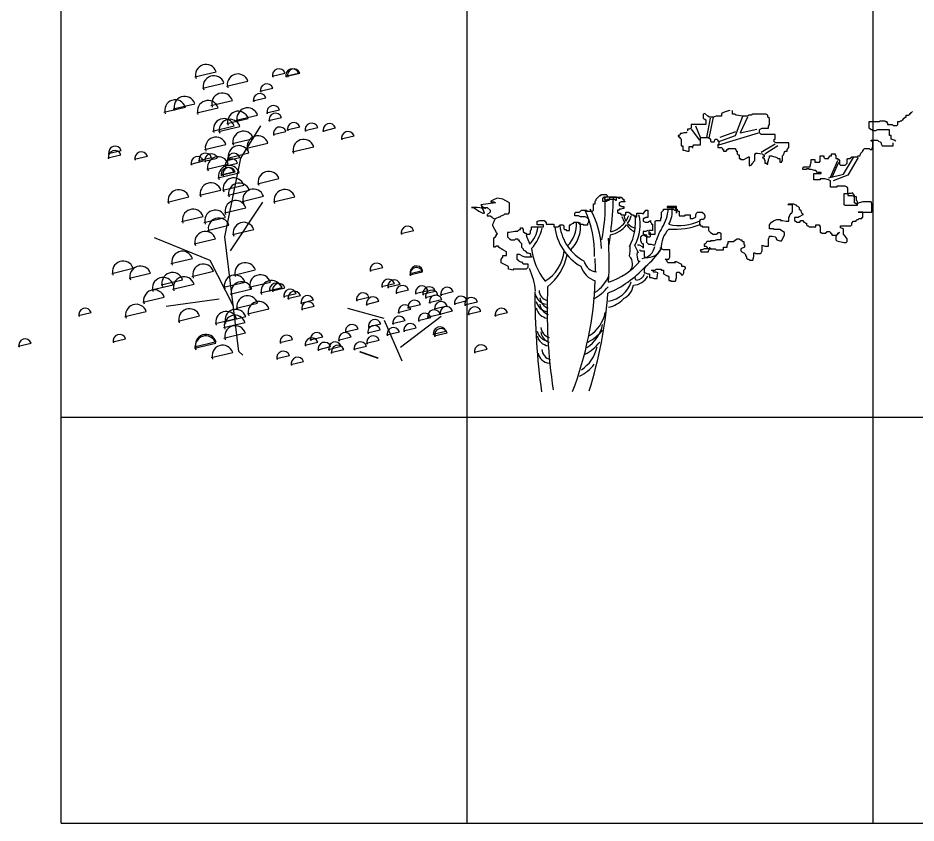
# Model space of a CAD drawing. Extents: x -72339 to 59654, y -38057 to 42097.
# Drawn here: x -983 to 12289, y -18083 to -6185 of the extents above; entities that cross this region are included whole.
import ezdxf

# ---------------------------------------------------------------- set-up
doc = ezdxf.new("R2010")
doc.units = 0
doc.header["$MEASUREMENT"] = 0
doc.layers.get('0').update_dxf_attribs({"linetype": 'CONTINUOUS'})
doc.styles.get("Standard").update_dxf_attribs({"font": 'TXT', "bigfont": 'HZTXT'})

# ---------------------------------------------------------------- blocks, each defined once
blk = doc.blocks.new('125')
for p, q in [((1330, 2147), (1303, 2134)), ((1303, 2134), (1303, 2079)), ((1371, 2106), (1330, 2147)), ((1603, 2161), (1575, 2147)), ((1575, 2147), (1575, 2106)), ((1643, 2175), (1603, 2161)), ((1698, 2189), (1643, 2175)), ((1739, 2134), (1739, 2189)), ((1766, 2134), (1739, 2134)), ((1793, 2120), (1766, 2134)), ((2039, 2134), (2012, 2120)), ((2230, 2134), (2039, 2134)), ((2257, 2120), (2230, 2134)), ((4343, 2120), (4356, 2134)), ((4356, 2134), (4356, 2147)), ((4356, 2147), (4370, 2147)), ((4370, 2147), (4370, 2161)), ((4370, 2161), (4384, 2161)), ((4384, 2161), (4397, 2175)), ((1303, 2079), (1316, 2066)), ((1316, 2066), (1344, 2052)), ((1344, 2052), (1344, 1984)), ((1357, 1793), (1412, 2079)), ((1398, 2093), (1371, 2106)), ((1453, 2093), (1385, 1780)), ((1453, 2093), (1398, 2093)), ((1494, 2106), (1453, 2093)), ((1575, 2106), (1494, 2106)), ((1780, 1820), (1889, 2107)), ((1889, 2106), (1793, 2120)), ((1957, 2093), (1848, 1861)), ((1957, 2106), (1889, 2106)), ((1985, 2120), (1957, 2106)), ((2012, 2120), (1985, 2120)), ((2257, 2093), (2257, 2120)), ((2284, 2079), (2257, 2093)), ((2284, 1984), (2284, 2079)), ((3757, 1929), (3757, 2025)), ((3757, 2025), (3907, 2025)), ((3907, 2025), (3920, 2038)), ((3920, 2038), (3988, 2038)), ((3988, 2038), (4002, 2025)), ((4002, 2025), (4016, 2025)), ((4016, 2025), (4016, 2011)), ((4016, 2011), (4029, 1998)), ((4029, 1998), (4029, 1984)), ((4179, 1984), (4179, 2025)), ((4179, 2025), (4206, 2025)), ((4206, 2025), (4220, 2038)), ((4220, 2038), (4234, 2038)), ((4234, 2038), (4247, 2052)), ((4247, 2052), (4261, 2052)), ((4261, 2066), (4288, 2093)), ((4261, 2052), (4261, 2066)), ((4288, 2093), (4302, 2093)), ((4302, 2093), (4302, 2120)), ((4302, 2120), (4343, 2120)), ((1016, 1861), (989, 1848)), ((1057, 1861), (1016, 1861)), ((1057, 1875), (1057, 1861)), ((1098, 1916), (1071, 1916)), ((1071, 1916), (1071, 1889)), ((1125, 1929), (1098, 1916)), ((1344, 1984), (1125, 1984)), ((1125, 1984), (1125, 1929)), ((1126, 1916), (1248, 1752)), ((1262, 1793), (1194, 1957)), ((1535, 1684), (2121, 1861)), ((1780, 1875), (1548, 1793)), ((1848, 1861), (2094, 1916)), ((2135, 1902), (2148, 1916)), ((2135, 1861), (2135, 1902)), ((2162, 1834), (2135, 1861)), ((2148, 1916), (2175, 1929)), ((2175, 1929), (2271, 1929)), ((2271, 1957), (2284, 1984)), ((2271, 1929), (2271, 1957)), ((3784, 1902), (3757, 1929)), ((3811, 1902), (3784, 1902)), ((3811, 1889), (3811, 1902)), ((3852, 1889), (3811, 1889)), ((3879, 1902), (3852, 1889)), ((4056, 1902), (3879, 1902)), ((4029, 1984), (4097, 1984)), ((4056, 1820), (4056, 1902)), ((4097, 1984), (4111, 1970)), ((4111, 1970), (4166, 1970)), ((4166, 1970), (4179, 1984)), ((948, 1820), (935, 1820)), ((935, 1820), (935, 1807)), ((935, 1807), (948, 1807)), ((962, 1834), (948, 1820)), ((948, 1807), (948, 1793)), ((948, 1793), (962, 1793)), ((989, 1848), (962, 1848)), ((962, 1848), (962, 1834)), ((962, 1793), (962, 1780)), ((962, 1780), (976, 1766)), ((976, 1766), (976, 1670)), ((1262, 1684), (1262, 1793)), ((1262, 1793), (1384, 1793)), ((1384, 1793), (1412, 1766)), ((1412, 1766), (1412, 1738)), ((1412, 1738), (1425, 1725)), ((1466, 1725), (1480, 1766)), ((1480, 1766), (1507, 1766)), ((1507, 1766), (1521, 1752)), ((1521, 1752), (1521, 1738)), ((1521, 1738), (1534, 1738)), ((1534, 1738), (1534, 1697)), ((1548, 1739), (1780, 1820)), ((2366, 1834), (2162, 1834)), ((2353, 1725), (2353, 1766)), ((2353, 1766), (2366, 1766)), ((2366, 1766), (2366, 1834)), ((3784, 1738), (3784, 1752)), ((3784, 1752), (3879, 1752)), ((3811, 1738), (3784, 1738)), ((3811, 1657), (3811, 1738)), ((3879, 1752), (3893, 1738)), ((3893, 1738), (3920, 1725)), ((4084, 1820), (4056, 1820)), ((4084, 1766), (4084, 1820)), ((4125, 1752), (4084, 1766)), ((4152, 1738), (4125, 1752)), ((976, 1670), (1003, 1670)), ((1003, 1670), (1003, 1602)), ((1003, 1602), (1016, 1602)), ((1016, 1602), (1071, 1589)), ((1098, 1589), (1098, 1657)), ((1098, 1657), (1139, 1657)), ((1139, 1657), (1139, 1643)), ((1139, 1643), (1153, 1643)), ((1153, 1657), (1166, 1684)), ((1153, 1643), (1153, 1657)), ((1166, 1684), (1262, 1684)), ((1425, 1725), (1466, 1725)), ((1534, 1697), (1521, 1684)), ((1521, 1684), (1521, 1643)), ((1521, 1643), (1575, 1643)), ((1575, 1643), (1589, 1629)), ((1589, 1629), (1589, 1616)), ((1589, 1616), (1603, 1616)), ((1603, 1616), (1603, 1589)), ((1643, 1589), (1657, 1616)), ((1657, 1616), (1671, 1616)), ((1671, 1616), (1671, 1629)), ((1671, 1629), (1780, 1629)), ((1780, 1629), (1780, 1616)), ((1780, 1616), (1793, 1602)), ((1793, 1602), (1793, 1589)), ((2162, 1575), (2366, 1698)), ((2216, 1548), (2407, 1671)), ((2380, 1711), (2353, 1725)), ((2571, 1711), (2380, 1711)), ((2543, 1616), (2571, 1643)), ((2543, 1589), (2543, 1616)), ((2571, 1643), (2571, 1711)), ((3661, 1589), (3661, 1602)), ((3661, 1602), (3675, 1602)), ((3675, 1616), (3688, 1629)), ((3675, 1602), (3675, 1616)), ((3688, 1629), (3757, 1629)), ((3757, 1629), (3770, 1616)), ((3770, 1616), (3797, 1616)), ((3797, 1616), (3811, 1657)), ((3920, 1725), (3934, 1711)), ((3934, 1711), (3934, 1697)), ((3934, 1697), (3947, 1670)), ((3947, 1670), (4111, 1670)), ((4111, 1670), (4111, 1711)), ((1071, 1589), (1098, 1589)), ((1603, 1589), (1643, 1589)), ((1793, 1589), (1807, 1589)), ((1807, 1589), (1807, 1548)), ((1807, 1548), (1821, 1534)), ((1821, 1534), (1835, 1534)), ((1835, 1534), (1835, 1480)), ((1835, 1480), (1848, 1480)), ((1848, 1480), (1862, 1466)), ((1862, 1466), (1903, 1466)), ((1903, 1466), (1957, 1493)), ((1957, 1493), (1971, 1507)), ((1971, 1507), (1985, 1507)), ((1985, 1507), (1985, 1371)), ((2066, 1534), (2080, 1561)), ((2066, 1452), (2066, 1534)), ((2080, 1561), (2107, 1561)), ((2107, 1561), (2175, 1548)), ((2175, 1548), (2189, 1534)), ((2203, 1507), (2175, 1493)), ((2175, 1493), (2203, 1480)), ((2189, 1534), (2203, 1534)), ((2203, 1534), (2203, 1507)), ((2203, 1480), (2203, 1466)), ((2203, 1466), (2216, 1452)), ((2271, 1466), (2284, 1493)), ((2271, 1452), (2271, 1466)), ((2284, 1493), (2284, 1520)), ((2284, 1520), (2312, 1520)), ((2312, 1520), (2393, 1493)), ((2393, 1493), (2407, 1480)), ((2407, 1480), (2434, 1480)), ((2434, 1480), (2434, 1425)), ((2475, 1520), (2489, 1534)), ((2475, 1452), (2475, 1520)), ((2489, 1534), (2503, 1575)), ((2503, 1575), (2516, 1589)), ((2516, 1589), (2543, 1589)), ((2898, 1425), (2898, 1466)), ((2898, 1466), (2952, 1466)), ((2952, 1466), (2952, 1425)), ((3034, 1439), (3034, 1520)), ((3034, 1520), (3089, 1520)), ((3089, 1520), (3089, 1493)), ((3089, 1493), (3102, 1480)), ((3102, 1480), (3157, 1480)), ((3157, 1493), (3170, 1507)), ((3157, 1480), (3157, 1493)), ((3170, 1507), (3170, 1520)), ((3170, 1520), (3198, 1520)), ((3198, 1520), (3198, 1548)), ((3198, 1548), (3252, 1548)), ((3252, 1548), (3252, 1534)), ((3252, 1534), (3266, 1520)), ((3266, 1520), (3266, 1480)), ((3266, 1480), (3293, 1480)), ((3293, 1480), (3293, 1466)), ((3293, 1466), (3307, 1466)), ((3307, 1466), (3320, 1452)), ((3375, 1248), (3525, 1493)), ((3429, 1466), (3443, 1480)), ((3429, 1411), (3429, 1466)), ((3593, 1493), (3443, 1234)), ((3443, 1480), (3470, 1480)), ((3470, 1480), (3498, 1507)), ((3498, 1507), (3579, 1507)), ((3579, 1507), (3593, 1520)), ((3593, 1520), (3620, 1520)), ((3620, 1520), (3634, 1561)), ((3634, 1561), (3661, 1589)), ((1985, 1371), (2012, 1384)), ((2012, 1384), (2039, 1411)), ((2039, 1411), (2053, 1439)), ((2053, 1439), (2066, 1452)), ((2216, 1452), (2216, 1411)), ((2216, 1411), (2244, 1411)), ((2244, 1411), (2244, 1398)), ((2244, 1398), (2257, 1398)), ((2257, 1425), (2271, 1452)), ((2257, 1398), (2257, 1425)), ((2434, 1425), (2462, 1425)), ((2462, 1425), (2475, 1452)), ((2775, 1343), (2789, 1357)), ((2775, 1316), (2775, 1343)), ((2789, 1357), (2884, 1357)), ((2871, 1329), (2830, 1329)), ((2830, 1329), (2830, 1316)), ((2871, 1316), (2871, 1329)), ((2884, 1371), (2898, 1425)), ((2884, 1357), (2884, 1371)), ((2952, 1425), (3021, 1425)), ((3021, 1425), (3034, 1439)), ((3184, 1207), (3293, 1452)), ((3212, 1207), (3307, 1425)), ((3320, 1452), (3320, 1398)), ((3320, 1398), (3334, 1384)), ((3334, 1384), (3402, 1384)), ((3402, 1384), (3429, 1411)), ((2830, 1316), (2775, 1316)), ((2898, 1316), (2871, 1316)), ((2952, 1302), (2898, 1316)), ((2939, 1166), (2939, 1261)), ((2939, 1261), (3048, 1261)), ((2966, 1302), (2952, 1302)), ((2993, 1275), (2966, 1302)), ((3048, 1275), (2993, 1275)), ((3048, 1261), (3048, 1275)), ((3157, 1193), (3375, 1248)), ((3443, 1234), (3225, 1152)), ((3034, 1166), (2939, 1166)), ((3102, 1180), (3034, 1180)), ((3034, 1180), (3034, 1166)), ((3157, 1166), (3102, 1180)), ((3184, 1152), (3157, 1166)), ((3184, 1057), (3184, 1152)), ((3402, 1071), (3280, 1071)), ((3280, 1071), (3280, 1057)), ((3429, 1057), (3402, 1071)), ((-251, 907), (-224, 934)), ((-224, 934), (-210, 934)), ((-210, 934), (-197, 948)), ((-197, 948), (-129, 948)), ((-129, 948), (-115, 934)), ((-115, 934), (-115, 921)), ((3280, 1057), (3184, 1057)), ((3389, 798), (3389, 962)), ((3389, 962), (3443, 962)), ((3443, 1043), (3429, 1057)), ((3443, 962), (3443, 1043)), ((3457, 962), (3443, 948)), ((3443, 948), (3443, 934)), ((3443, 934), (3498, 934)), ((3484, 962), (3457, 962)), ((3511, 975), (3484, 962)), ((3498, 934), (3538, 921)), ((3538, 934), (3511, 975)), ((3538, 825), (3538, 934)), ((-1765, 825), (-1983, 798)), ((-1983, 798), (-1942, 757)), ((-1778, 879), (-1833, 852)), ((-1833, 852), (-1833, 839)), ((-1833, 839), (-1792, 839)), ((-1792, 839), (-1765, 825)), ((-1737, 893), (-1778, 879)), ((-1656, 879), (-1737, 893)), ((-1560, 825), (-1656, 879)), ((-1560, 689), (-1560, 825)), ((-319, 716), (-319, 811)), ((-319, 811), (-292, 811)), ((-292, 852), (-279, 866)), ((-292, 811), (-292, 852)), ((-279, 879), (-251, 907)), ((-279, 866), (-279, 879)), ((-169, 893), (-183, 893)), ((-183, 893), (-183, 852)), ((-183, 852), (-115, 852)), ((-142, 907), (-169, 907)), ((-169, 907), (-169, 893)), ((-129, 907), (-156, 893)), ((-156, 893), (-156, 879)), ((-156, 879), (-129, 866)), ((-115, 921), (-142, 907)), ((21, 907), (-129, 907)), ((-129, 866), (-88, 866)), ((-115, 852), (-115, 879)), ((-115, 879), (-6, 879)), ((-88, 866), (-74, 893)), ((-74, 893), (-74, 907)), ((-74, 907), (35, 907)), ((-6, 879), (8, 866)), ((8, 866), (21, 866)), ((21, 866), (21, 907)), ((35, 907), (62, 893)), ((49, 907), (90, 907)), ((62, 893), (76, 893)), ((90, 839), (62, 825)), ((62, 825), (62, 784)), ((90, 907), (117, 879)), ((144, 839), (90, 839)), ((117, 879), (130, 879)), ((130, 879), (130, 852)), ((130, 852), (144, 852)), ((144, 852), (144, 839)), ((2557, 798), (2571, 811)), ((2625, 798), (2557, 798)), ((2571, 811), (2639, 811)), ((2625, 702), (2625, 798)), ((2639, 811), (2666, 798)), ((2666, 798), (2680, 798)), ((2680, 798), (2680, 784)), ((3402, 784), (3389, 798)), ((3538, 921), (3566, 921)), ((3566, 811), (3538, 825)), ((3566, 921), (3566, 866)), ((3566, 866), (3579, 852)), ((3579, 811), (3566, 811)), ((3579, 852), (3579, 784)), ((3607, 825), (3579, 811)), ((3579, 811), (3579, 784)), ((3579, 784), (3579, 811)), ((3661, 839), (3607, 825)), ((3784, 839), (3661, 839)), ((3797, 811), (3784, 839)), ((3797, 689), (3797, 811)), ((-2037, 757), (-2119, 757)), ((-2119, 757), (-2092, 757)), ((-2092, 757), (-2065, 743)), ((-2065, 743), (-2010, 702)), ((-1915, 743), (-2037, 757)), ((-2010, 702), (-1955, 675)), ((-1969, 757), (-1969, 771)), ((-1969, 771), (-1955, 757)), ((-1942, 716), (-1969, 757)), ((-1955, 757), (-1887, 757)), ((-1955, 675), (-1928, 675)), ((-1942, 757), (-1915, 743)), ((-1928, 675), (-1942, 716)), ((-1887, 757), (-1846, 716)), ((-1846, 689), (-1887, 648)), ((-1846, 716), (-1846, 689)), ((-1574, 662), (-1560, 689)), ((-592, 675), (-578, 689)), ((-592, 634), (-592, 675)), ((-578, 689), (-524, 689)), ((-524, 689), (-497, 716)), ((-497, 716), (-428, 716)), ((-428, 716), (-415, 702)), ((-415, 702), (-333, 702)), ((-333, 702), (-319, 716)), ((62, 716), (35, 716)), ((35, 716), (35, 689)), ((35, 689), (49, 675)), ((49, 675), (76, 675)), ((62, 784), (76, 784)), ((90, 730), (62, 730)), ((62, 730), (62, 716)), ((76, 784), (103, 771)), ((76, 675), (90, 648)), ((117, 743), (90, 730)), ((103, 771), (130, 771)), ((130, 743), (117, 743)), ((130, 771), (130, 743)), ((158, 648), (158, 689)), ((158, 689), (199, 689)), ((199, 689), (226, 675)), ((226, 675), (226, 662)), ((321, 621), (321, 675)), ((321, 675), (389, 675)), ((389, 675), (417, 662)), ((417, 662), (458, 716)), ((458, 716), (485, 716)), ((485, 716), (485, 607)), ((689, 689), (717, 716)), ((689, 607), (689, 689)), ((717, 716), (717, 730)), ((717, 730), (866, 730)), ((907, 771), (771, 771)), ((771, 771), (771, 757)), ((771, 757), (894, 757)), ((866, 730), (880, 716)), ((880, 716), (894, 716)), ((894, 757), (894, 730)), ((894, 730), (921, 730)), ((894, 716), (907, 702)), ((907, 675), (907, 771)), ((907, 702), (907, 675)), ((921, 730), (921, 716)), ((921, 716), (935, 702)), ((935, 702), (948, 702)), ((948, 702), (948, 634)), ((1194, 648), (1207, 675)), ((1207, 675), (1221, 689)), ((1221, 689), (1289, 689)), ((1289, 689), (1316, 662)), ((2598, 662), (2598, 675)), ((2598, 675), (2612, 675)), ((2612, 675), (2625, 702)), ((2680, 784), (2707, 771)), ((2707, 771), (2721, 757)), ((2721, 757), (2721, 730)), ((2721, 730), (2748, 716)), ((2748, 716), (2748, 702)), ((2748, 702), (2762, 675)), ((2762, 675), (2775, 662)), ((3579, 784), (3402, 784)), ((3661, 689), (3593, 689)), ((3593, 689), (3797, 689)), ((3661, 607), (3661, 689)), ((-1887, 648), (-1887, 634)), ((-1887, 634), (-1846, 634)), ((-1846, 634), (-1819, 621)), ((-1819, 621), (-1819, 607)), ((-1819, 607), (-1792, 593)), ((-1806, 512), (-1792, 539)), ((-1792, 539), (-1778, 580)), ((-1778, 580), (-1765, 593)), ((-1765, 593), (-1710, 621)), ((-1710, 621), (-1696, 621)), ((-1696, 621), (-1683, 634)), ((-1683, 634), (-1642, 648)), ((-1642, 648), (-1628, 662)), ((-1628, 662), (-1574, 662)), ((-1151, 498), (-1151, 553)), ((-1151, 553), (-1138, 553)), ((-1138, 553), (-1110, 566)), ((-1110, 566), (-1042, 566)), ((-1042, 566), (-1042, 553)), ((-1042, 553), (-1029, 553)), ((-1029, 553), (-1029, 539)), ((-1029, 539), (-1015, 539)), ((-1015, 539), (-1015, 512)), ((-606, 525), (-606, 539)), ((-606, 539), (-537, 539)), ((-537, 634), (-592, 634)), ((-510, 621), (-537, 634)), ((-537, 539), (-537, 525)), ((-442, 621), (-510, 621)), ((-415, 607), (-442, 621)), ((-388, 580), (-415, 607)), ((-401, 525), (-388, 539)), ((-388, 539), (-388, 580)), ((90, 648), (158, 648)), ((226, 662), (239, 662)), ((239, 662), (239, 648)), ((239, 648), (267, 648)), ((267, 648), (280, 634)), ((280, 634), (308, 634)), ((308, 634), (308, 621)), ((308, 621), (321, 621)), ((430, 593), (417, 593)), ((417, 593), (417, 553)), ((417, 553), (444, 539)), ((458, 607), (430, 593)), ((444, 539), (485, 539)), ((485, 607), (458, 607)), ((485, 539), (512, 553)), ((512, 553), (526, 566)), ((526, 566), (526, 539)), ((526, 539), (539, 525)), ((594, 553), (608, 566)), ((594, 362), (594, 553)), ((608, 566), (676, 566)), ((676, 593), (689, 607)), ((676, 566), (676, 593)), ((948, 634), (1030, 634)), ((1030, 634), (1044, 648)), ((1044, 648), (1112, 648)), ((1112, 648), (1112, 593)), ((1112, 593), (1153, 593)), ((1153, 593), (1180, 607)), ((1180, 607), (1194, 621)), ((1194, 621), (1194, 648)), ((1275, 580), (1248, 566)), ((1248, 566), (1248, 498)), ((1303, 580), (1275, 580)), ((1330, 607), (1303, 580)), ((1316, 662), (1330, 634)), ((1330, 634), (1330, 607)), ((2284, 498), (2312, 539)), ((2312, 539), (2353, 566)), ((2353, 566), (2393, 580)), ((2393, 580), (2448, 580)), ((2448, 580), (2448, 566)), ((2448, 566), (2475, 566)), ((2475, 566), (2530, 553)), ((2530, 553), (2571, 553)), ((2571, 607), (2584, 634)), ((2571, 553), (2571, 607)), ((2584, 648), (2598, 662)), ((2584, 634), (2584, 648)), ((2707, 607), (2652, 607)), ((2652, 607), (2652, 566)), ((2652, 566), (2693, 539)), ((2693, 539), (2734, 539)), ((2721, 621), (2707, 607)), ((2775, 648), (2721, 621)), ((2734, 539), (2748, 566)), ((2748, 566), (2775, 566)), ((2775, 662), (2775, 648)), ((2775, 566), (2789, 539)), ((2789, 539), (2802, 539)), ((2802, 539), (2816, 525)), ((3498, 525), (3525, 553)), ((3525, 553), (3566, 553)), ((3566, 566), (3579, 580)), ((3566, 553), (3566, 566)), ((3579, 580), (3593, 580)), ((3593, 580), (3607, 593)), ((3607, 593), (3648, 593)), ((3648, 593), (3648, 607)), ((3648, 607), (3661, 607)), ((-1806, 484), (-1806, 512)), ((-1778, 430), (-1806, 484)), ((-1751, 389), (-1778, 430)), ((-1478, 402), (-1560, 389)), ((-1437, 402), (-1478, 402)), ((-1437, 416), (-1424, 416)), ((-1424, 416), (-1410, 430)), ((-1410, 430), (-1397, 430)), ((-1397, 430), (-1397, 457)), ((-1397, 457), (-1369, 457)), ((-1369, 457), (-1369, 443)), ((-1369, 443), (-1356, 443)), ((-1356, 443), (-1356, 402)), ((-1356, 402), (-1328, 375)), ((-1247, 416), (-1233, 430)), ((-1247, 389), (-1247, 416)), ((-1233, 430), (-1233, 471)), ((-1233, 471), (-1056, 471)), ((-1056, 498), (-1151, 498)), ((-1056, 471), (-1056, 498)), ((-1015, 512), (-906, 512)), ((-906, 512), (-906, 471)), ((-906, 471), (-838, 471)), ((-838, 471), (-824, 484)), ((-824, 484), (-810, 498)), ((-810, 498), (-769, 498)), ((-769, 498), (-756, 484)), ((-756, 484), (-756, 443)), ((-756, 443), (-742, 430)), ((-742, 430), (-728, 430)), ((-728, 430), (-715, 416)), ((-715, 416), (-674, 416)), ((-674, 484), (-660, 498)), ((-674, 416), (-674, 484)), ((-660, 498), (-647, 512)), ((-647, 512), (-619, 525)), ((-619, 525), (-606, 525)), ((-537, 525), (-524, 512)), ((-524, 512), (-469, 512)), ((-469, 512), (-469, 498)), ((-469, 498), (-401, 498)), ((-401, 498), (-401, 525)), ((458, 402), (417, 402)), ((417, 402), (417, 362)), ((485, 416), (458, 402)), ((553, 416), (498, 416)), ((498, 416), (498, 362)), ((539, 525), (539, 512)), ((539, 512), (553, 512)), ((553, 512), (553, 416)), ((1248, 498), (1262, 484)), ((1262, 484), (1289, 484)), ((1289, 484), (1289, 471)), ((1289, 471), (1384, 471)), ((1384, 471), (1384, 416)), ((1384, 416), (1412, 389)), ((2284, 443), (2284, 498)), ((2339, 443), (2284, 443)), ((2353, 430), (2339, 443)), ((2434, 430), (2353, 430)), ((2503, 389), (2434, 430)), ((2816, 525), (2830, 525)), ((2830, 525), (2830, 498)), ((2830, 498), (2843, 484)), ((2843, 484), (2857, 484)), ((2857, 484), (2871, 471)), ((2871, 471), (2966, 471)), ((2966, 471), (2966, 498)), ((2966, 498), (3021, 498)), ((3021, 498), (3021, 484)), ((3021, 484), (3034, 471)), ((3034, 471), (3034, 389)), ((3130, 389), (3130, 402)), ((3130, 402), (3170, 402)), ((3170, 402), (3184, 389)), ((3334, 484), (3484, 484)), ((3334, 457), (3334, 484)), ((3375, 443), (3334, 457)), ((3375, 362), (3375, 443)), ((3484, 484), (3498, 498)), ((3498, 498), (3498, 525)), ((-1792, 307), (-1765, 321)), ((-1792, 171), (-1792, 307)), ((-1765, 321), (-1751, 348)), ((-1737, 362), (-1751, 389)), ((-1751, 348), (-1751, 362)), ((-1751, 362), (-1737, 362)), ((-1560, 389), (-1587, 389)), ((-1587, 389), (-1587, 321)), ((-1587, 321), (-1560, 293)), ((-1560, 293), (-1533, 280)), ((-1533, 280), (-1478, 280)), ((-1478, 280), (-1465, 293)), ((-1465, 293), (-1437, 293)), ((-1437, 293), (-1437, 280)), ((-1437, 280), (-1424, 280)), ((-1424, 280), (-1410, 253)), ((-1328, 375), (-1315, 375)), ((-1315, 375), (-1315, 362)), ((-1315, 362), (-1260, 362)), ((-1260, 362), (-1247, 389)), ((389, 321), (376, 321)), ((376, 321), (376, 266)), ((376, 266), (389, 253)), ((417, 348), (389, 334)), ((389, 334), (389, 321)), ((417, 362), (430, 362)), ((471, 348), (417, 348)), ((430, 362), (430, 348)), ((430, 348), (458, 334)), ((458, 334), (471, 334)), ((471, 239), (471, 348)), ((471, 334), (471, 321)), ((471, 321), (512, 321)), ((498, 362), (594, 362)), ((512, 321), (526, 334)), ((526, 334), (526, 389)), ((1412, 389), (1453, 362)), ((1466, 266), (1412, 266)), ((1412, 266), (1412, 253)), ((1453, 362), (1494, 362)), ((1507, 280), (1466, 266)), ((1494, 362), (1521, 375)), ((1562, 280), (1507, 280)), ((1521, 375), (1521, 389)), ((1521, 389), (1548, 389)), ((1548, 389), (1562, 375)), ((1562, 375), (1562, 280)), ((1753, 253), (1780, 280)), ((1780, 280), (1807, 293)), ((1807, 293), (1835, 293)), ((1835, 293), (1848, 280)), ((1848, 280), (1876, 280)), ((1876, 280), (1876, 266)), ((1876, 266), (1889, 253)), ((2271, 293), (2284, 321)), ((2271, 184), (2271, 293)), ((2284, 321), (2284, 334)), ((2284, 334), (2325, 334)), ((2325, 334), (2366, 321)), ((2366, 321), (2380, 307)), ((2380, 307), (2380, 293)), ((2380, 293), (2393, 280)), ((2393, 280), (2434, 266)), ((2434, 266), (2462, 266)), ((2462, 266), (2503, 348)), ((2503, 348), (2503, 389)), ((3034, 389), (3048, 389)), ((3048, 389), (3061, 375)), ((3061, 375), (3116, 375)), ((3116, 375), (3116, 389)), ((3116, 389), (3130, 389)), ((3184, 389), (3184, 375)), ((3184, 375), (3198, 375)), ((3198, 375), (3198, 362)), ((3198, 362), (3211, 348)), ((3211, 348), (3280, 348)), ((3293, 375), (3266, 334)), ((3266, 334), (3266, 280)), ((3266, 280), (3280, 266)), ((3280, 348), (3320, 389)), ((3280, 266), (3320, 253)), ((3320, 389), (3293, 375)), ((3402, 334), (3375, 362)), ((3429, 293), (3402, 334)), ((3429, 253), (3429, 293)), ((-1778, 171), (-1792, 171)), ((-1751, 184), (-1778, 171)), ((-1724, 184), (-1751, 184)), ((-1724, 171), (-1724, 184)), ((-1656, 130), (-1724, 171)), ((-1410, 253), (-1383, 225)), ((-1383, 225), (-1383, 171)), ((-1383, 171), (-1356, 144)), ((-1356, 144), (-1356, 130)), ((362, 198), (335, 198)), ((417, 171), (362, 198)), ((389, 253), (389, 239)), ((389, 239), (403, 225)), ((403, 225), (417, 225)), ((417, 225), (417, 157)), ((417, 157), (417, 171)), ((498, 212), (471, 239)), ((539, 212), (498, 212)), ((567, 198), (539, 212)), ((594, 198), (567, 198)), ((689, 157), (662, 157)), ((689, 144), (689, 157)), ((717, 130), (689, 144)), ((1316, 144), (1289, 130)), ((1344, 225), (1316, 212)), ((1316, 212), (1316, 184)), ((1316, 184), (1344, 184)), ((1412, 144), (1316, 144)), ((1357, 253), (1344, 225)), ((1344, 184), (1357, 171)), ((1412, 253), (1357, 253)), ((1357, 171), (1371, 171)), ((1384, 116), (1398, 144)), ((1398, 171), (1398, 157)), ((1398, 157), (1412, 157)), ((1398, 144), (1480, 144)), ((1412, 157), (1412, 144)), ((1480, 144), (1494, 130)), ((1603, 130), (1603, 171)), ((1603, 171), (1657, 171)), ((1657, 198), (1671, 225)), ((1657, 171), (1657, 198)), ((1671, 225), (1671, 253)), ((1671, 253), (1753, 253)), ((1916, 171), (1862, 144)), ((1862, 144), (1862, 116)), ((1889, 253), (1903, 253)), ((1903, 253), (1903, 212)), ((1903, 212), (1916, 212)), ((1916, 212), (1916, 171)), ((2175, 116), (2175, 198)), ((2175, 198), (2216, 184)), ((2216, 184), (2271, 184)), ((3320, 253), (3389, 239)), ((3389, 239), (3416, 239)), ((3416, 239), (3429, 253)), ((-1683, -7), (-1656, 21)), ((-1601, 103), (-1656, 130)), ((-1656, 21), (-1656, 48)), ((-1656, 48), (-1601, 48)), ((-1601, 48), (-1601, 103)), ((-1410, 62), (-1451, 62)), ((-1451, 62), (-1451, -7)), ((-1356, 34), (-1410, 62)), ((-1356, 130), (-1328, 116)), ((-1328, 21), (-1356, 34)), ((-1328, 116), (-1301, 89)), ((-1233, 21), (-1328, 21)), ((-1301, 89), (-1288, 89)), ((-1288, 89), (-1260, 75)), ((-1260, 75), (-1247, 62)), ((-1247, 62), (-1247, 48)), ((-1247, 48), (-1233, 34)), ((-1233, 34), (-1233, 21)), ((362, 130), (389, 116)), ((389, 116), (430, 116)), ((430, 116), (430, 34)), ((430, 34), (444, 34)), ((812, 130), (717, 130)), ((798, -7), (812, 21)), ((812, 21), (812, 130)), ((1289, 130), (1262, 130)), ((1262, 130), (1262, 116)), ((1262, 116), (1275, 103)), ((1275, 103), (1384, 103)), ((1384, 103), (1384, 116)), ((1494, 130), (1603, 130)), ((1862, 116), (1876, 103)), ((1876, 103), (1903, 89)), ((1903, 89), (1930, 62)), ((1930, 62), (1930, 48)), ((1930, 48), (1944, 21)), ((1944, 21), (1944, 7)), ((1944, 7), (1957, -7)), ((2039, -20), (2053, 34)), ((2053, 34), (2053, 89)), ((2053, 89), (2066, 89)), ((2066, 89), (2080, 75)), ((2080, 75), (2148, 75)), ((2148, 75), (2162, 89)), ((2162, 89), (2175, 116)), ((-1683, -61), (-1683, -7)), ((-1574, -116), (-1683, -61)), ((-1574, -156), (-1574, -116)), ((-1451, -7), (-1424, -20)), ((-1424, -20), (-1424, -34)), ((-1424, -34), (-1397, -47)), ((-1397, -47), (-1383, -47)), ((-1383, -47), (-1356, -75)), ((-1356, -75), (-1288, -75)), ((-1288, -129), (-1315, -156)), ((-1288, -75), (-1288, -129)), ((458, -116), (430, -143)), ((458, -102), (458, -116)), ((771, -34), (744, -7)), ((744, -7), (798, -7)), ((771, -47), (771, -34)), ((785, -61), (771, -47)), ((894, -61), (785, -61)), ((907, -47), (880, -47)), ((880, -47), (894, -61)), ((989, -88), (907, -47)), ((989, -116), (989, -88)), ((1016, -116), (989, -116)), ((1044, -129), (1016, -116)), ((1044, -143), (1044, -129)), ((1957, -7), (1971, -7)), ((1971, -7), (1998, -20)), ((1998, -20), (2039, -20)), ((-1506, -170), (-1574, -156)), ((-1315, -156), (-1506, -156)), ((-1506, -156), (-1506, -170)), ((430, -143), (430, -211)), ((430, -211), (444, -211)), ((444, -211), (485, -225)), ((485, -225), (512, -225)), ((512, -225), (512, -279)), ((567, -184), (539, -170)), ((539, -170), (594, -170)), ((567, -197), (567, -184)), ((608, -197), (567, -197)), ((594, -170), (608, -156)), ((608, -156), (676, -156)), ((635, -211), (608, -197)), ((621, -279), (635, -211)), ((676, -156), (689, -170)), ((689, -170), (717, -170)), ((717, -170), (717, -225)), ((717, -225), (771, -252)), ((771, -252), (785, -252)), ((785, -252), (785, -265)), ((785, -265), (798, -265)), ((798, -265), (798, -320)), ((907, -211), (921, -197)), ((907, -279), (907, -211)), ((921, -197), (948, -197)), ((948, -197), (976, -225)), ((976, -225), (976, -238)), ((976, -238), (1003, -238)), ((1003, -238), (1016, -211)), ((1016, -170), (1044, -143)), ((1016, -211), (1016, -170)), ((512, -279), (539, -279)), ((539, -279), (580, -293)), ((580, -293), (621, -293)), ((621, -293), (621, -279)), ((798, -320), (826, -320)), ((826, -320), (826, -334)), ((826, -334), (894, -334)), ((894, -334), (907, -279))]:
    blk.add_line(p, q)
for centre, radius, start, end in [((-2725, 790), 2582, 348.6116, 2.1175), ((-6531, 1167), 6515, 353.1955, 357.5961), ((-1877, 65), 1577, 358.8855, 24.2648), ((-1447, 112), 1246, 1.7159, 29.748), ((175, 783), 614, 328.3113, 355.833), ((425, 710), 422, 331.6114, 5.0099), ((-1026, 511), 457, 315.4097, 2.8815), ((-990, 475), 481, 313.3573, 7.045), ((-182, 797), 419, 286.5964, 321.3824), ((536, 790), 466, 200.8538, 213.094), ((350, 665), 217, 184.3159, 209.8529), ((-182, 797), 419, 325.0051, 338.0357), ((-154, 755), 413, 325.5619, 342.6171), ((-467, 540), 770, 332.2914, 7.4593), ((-249, 502), 621, 331.5874, 13.6406), ((950, 1185), 694, 257.205, 296.7976), ((-1511, 491), 370, 311.6713, 355.1987), ((-1787, 625), 731, 319.3539, 346.2841), ((-118, 560), 776, 186.1856, 240.0854), ((-108, 586), 715, 188.1343, 240.8825), ((-154, 755), 413, 282.1112, 321.8967), ((536, 790), 466, 218.342, 237.9473), ((350, 665), 217, 221.0631, 258.0558), ((1504, -35), 946, 148.4414, 164.7015), ((1074, 158), 393, 135.0704, 182.4287), ((865, 1556), 1122, 266.4712, 291.1696), ((1565, 1458), 3084, 200.9829, 203.7772), ((-6455, -36), 6369, 357.2057, 3.0642), ((-6531, 1167), 6515, 351.5233, 352.812), ((-317, 250), 921, 186.299, 218.6597), ((-247, 137), 473, 347.5248, 6.4496), ((-1032, -485), 1491, 22.4142, 27.6196), ((366, 229), 230, 279.2522, 348.202), ((477, 248), 231, 263.8917, 332.4656), ((-206, 702), 1048, 308.9464, 327.0793), ((-1330, 170), 582, 300.2805, 354.7773), ((-1480, 201), 784, 308.1937, 349.5888), ((-5294, -154), 5004, 359.5585, 1.7837), ((102, -76), 158, 319.9076, 44.4975), ((534, 51), 209, 168.69, 205.5601), ((-192, -13), 328, 197.681, 252.3188), ((-253, 13), 209, 194.4582, 263.9115), ((-709, 928), 1559, 292.8463, 317.7264), ((-382, 578), 968, 287.3067, 321.0535), ((-2143, -560), 971, 4.7136, 25.323), ((-593, -43), 544, 303.5353, 337.4288), ((259, -130), 261, 273.0348, 330.1804), ((308, -182), 135, 275.5833, 340.7314), ((-5294, -154), 5004, 338.8274, 358.0387), ((-159, -214), 418, 278.6673, 342.3049), ((27, -360), 247, 293.3853, 352.8751), ((342, -280), 46.6, 164.7455, 232.1241), ((9832, -502), 11016, 179.9313, 187.6548), ((-989, -482), 194, 192.6937, 262.2855), ((-947, -451), 177, 186.1783, 252.4007), ((6805, -759), 7808, 177.4781, 188.6768), ((-6455, -36), 6369, 342.4814, 355.7415), ((-653, 41), 717, 297.7838, 320.4037), ((-975, -591), 194, 192.6937, 262.2855), ((-934, -560), 177, 186.1783, 252.4007), ((-176, -313), 413, 281.2359, 316.8735), ((-975, -686), 194, 192.6937, 262.2855), ((-934, -655), 177, 186.1783, 252.4007), ((-675, -684), 544, 303.5353, 348.0332), ((-920, -996), 177, 186.1783, 252.4007), ((-715, -861), 544, 303.5353, 348.0332), ((-735, -599), 717, 297.7838, 320.4037), ((-961, -1027), 194, 192.6937, 262.2855), ((-961, -1095), 194, 192.6937, 262.2855), ((-920, -1064), 177, 186.1783, 252.4007), ((-797, -1189), 544, 303.5353, 348.0332), ((-776, -777), 717, 297.7838, 320.4037), ((-948, -1354), 194, 192.6937, 262.2855), ((-906, -1323), 177, 186.1783, 252.4007), ((-858, -1104), 717, 297.7838, 320.4037)]:
    blk.add_arc(centre, radius, start, end)
at = {"width": 0.8, "flags": 9}
for tag in ['YSIZE', 'XSIZE']:
    blk.add_attdef(tag, (-756, -1656), '', height=0.5, dxfattribs=at)
blk = doc.blocks.new('124')
for p, q in [((-937, 2459), (-620, 2534)), ((-468, 2319), (-151, 2394)), ((206, 2469), (396, 2514)), ((405, 2469), (595, 2514)), ((426, 2466), (617, 2511)), ((-823, 2292), (-506, 2367)), ((27, 2246), (217, 2291)), ((-77, 2104), (113, 2149)), ((-1392, 1937), (-1075, 2012)), ((-1254, 1987), (-937, 2062)), ((-908, 1927), (-591, 2002)), ((-698, 2036), (-381, 2111)), ((-325, 1818), (-8, 1893)), ((124, 1927), (314, 1972)), ((155, 1813), (346, 1858)), ((-673, 1658), (-356, 1733)), ((-673, 1658), (-356, 1733)), ((-463, 1767), (-146, 1842)), ((-586, 1649), (-269, 1724)), ((221, 1608), (411, 1653)), ((426, 1673), (617, 1718)), ((690, 1666), (880, 1711)), ((954, 1658), (1144, 1703)), ((-792, 1385), (-475, 1460)), ((-385, 1472), (-68, 1547)), ((-172, 1404), (145, 1479)), ((1227, 1540), (1418, 1585)), ((-2214, 1327), (-2024, 1372)), ((-453, 1259), (-136, 1334)), ((505, 1351), (822, 1426)), ((-2221, 1262), (-2031, 1307)), ((-1827, 1240), (-1637, 1285)), ((-997, 1170), (-806, 1215)), ((-880, 1223), (-690, 1268)), ((-793, 1213), (-603, 1258)), ((-462, 1221), (-272, 1266)), ((-758, 1095), (-441, 1170)), ((-493, 1136), (-303, 1181)), ((-596, 966), (-279, 1041)), ((-551, 1010), (-361, 1055)), ((-530, 1008), (-339, 1053)), ((-10, 879), (307, 954)), ((-528, 783), (-211, 858)), ((-1341, 608), (-1024, 683)), ((-867, 710), (-550, 785)), ((-448, 708), (-131, 783)), ((-238, 618), (79, 693)), ((225, 611), (542, 686)), ((-499, 449), (-182, 524)), ((-1131, 321), (-814, 396)), ((-802, 306), (-485, 381)), ((-748, 190), (-431, 265)), ((-380, 127), (-63, 202)), ((2108, 141), (2299, 186)), ((-947, -9), (-630, 66)), ((-1288, -301), (-971, -226)), ((-2164, -446), (-1847, -371)), ((-359, -471), (-42, -396)), ((1651, -403), (1841, -358)), ((-1908, -519), (-1590, -444)), ((-978, -490), (-661, -415)), ((2239, -468), (2429, -423)), ((2241, -447), (2432, -402)), ((-1574, -688), (-1257, -613)), ((-1433, -616), (-1116, -541)), ((-1264, -679), (-947, -604)), ((-511, -652), (-194, -577)), ((-136, -650), (181, -575)), ((31, -734), (348, -659)), ((163, -700), (353, -655)), ((206, -705), (396, -660)), ((1823, -642), (2013, -597)), ((1910, -652), (2100, -607)), ((-412, -751), (-95, -676)), ((373, -790), (563, -745)), ((436, -819), (626, -774)), ((2033, -732), (2224, -687)), ((2319, -742), (2509, -697)), ((2428, -754), (2618, -709)), ((2467, -802), (2657, -757)), ((2692, -761), (2882, -716)), ((-1704, -872), (-1387, -797)), ((-325, -959), (-8, -884)), ((627, -884), (818, -839)), ((639, -974), (830, -929)), ((1448, -843), (1638, -798)), ((1595, -904), (1786, -859)), ((2208, -950), (2398, -905)), ((2525, -875), (2715, -830)), ((2602, -972), (2792, -927)), ((2897, -894), (3088, -849)), ((3050, -911), (3240, -866)), ((-2657, -1071), (-2467, -1026)), ((-1970, -1085), (-1653, -1010)), ((-158, -1044), (159, -969)), ((2067, -1022), (2257, -977)), ((2500, -1093), (2691, -1048)), ((2682, -1047), (2872, -1002)), ((3101, -1049), (3291, -1004)), ((3495, -1071), (3685, -1026)), ((-1184, -1150), (-867, -1075)), ((-637, -1189), (-320, -1114)), ((-511, -1247), (-194, -1172)), ((-501, -1160), (-184, -1085)), ((1624, -1238), (1815, -1193)), ((1983, -1189), (2173, -1144)), ((2363, -1143), (2553, -1098)), ((-506, -1402), (-189, -1327)), ((1286, -1310), (1476, -1265)), ((1615, -1325), (1805, -1280)), ((1898, -1356), (2088, -1311)), ((2147, -1296), (2337, -1251)), ((2583, -1344), (2773, -1299)), ((2602, -1368), (2792, -1323)), ((-2149, -1458), (-1958, -1413)), ((-939, -1530), (-622, -1455)), ((320, -1467), (510, -1422)), ((765, -1429), (955, -1384)), ((1184, -1431), (1374, -1386)), ((1598, -1477), (1788, -1432)), ((-3545, -1523), (-3355, -1478)), ((-942, -1552), (-625, -1477)), ((690, -1509), (880, -1464)), ((881, -1574), (1072, -1529)), ((1036, -1569), (1227, -1524)), ((1075, -1617), (1265, -1572)), ((1411, -1567), (1602, -1522)), ((3193, -1610), (3383, -1565)), ((-693, -1690), (-376, -1615)), ((272, -1705), (462, -1660)), ((482, -1794), (672, -1749))]:
    blk.add_line(p, q)
for points in [[(-226, -1654), (-286, -1603), (-494, 96), (-255, 1259), (41, 1733)], [(-407, -113), (70, 606)], [(-366, -933), (-710, -255), (-1532, 79)], [(-1358, -933), (-574, -821)], [(1863, -1114), (1328, -967)], [(1861, -1136), (2124, -1738)], [(2103, -1538), (2705, -1076)]]:
    blk.add_lwpolyline(points)
at = {"const_width": 22.5}
blk.add_lwpolyline([(1500, -1603), (1776, -1700)], dxfattribs=at)
for centre, radius in [((-769, 2485), 157), ((307, 2484), 94.1), ((505, 2484), 94.1), ((527, 2482), 94.1), ((-655, 2318), 157), ((-299, 2344), 157), ((128, 2262), 94.1), ((-1086, 2013), 157), ((-529, 2061), 157), ((24, 2119), 94.1), ((-1224, 1962), 157), ((-740, 1952), 157), ((-157, 1843), 157), ((225, 1942), 94.1), ((-295, 1793), 157), ((256, 1828), 94.1), ((-505, 1684), 157), ((-505, 1684), 157), ((-418, 1674), 157), ((527, 1688), 94.1), ((791, 1681), 94.1), ((1055, 1674), 94.1), ((-217, 1498), 157), ((322, 1623), 94.1), ((1328, 1555), 94.1), ((-624, 1410), 157), ((-4, 1430), 157), ((673, 1377), 157), ((-2120, 1277), 94.1), ((-2113, 1342), 94.1), ((-1726, 1255), 94.1), ((-780, 1238), 94.1), ((-361, 1236), 94.1), ((-285, 1285), 157), ((-896, 1185), 94.1), ((-692, 1228), 94.1), ((-590, 1120), 157), ((-392, 1151), 94.1), ((-428, 992), 157), ((-450, 1025), 94.1), ((-429, 1023), 94.1), ((-360, 808), 157), ((158, 905), 157), ((-699, 735), 157), ((-280, 733), 157), ((-69, 643), 157), ((-1173, 634), 157), ((393, 636), 157), ((-331, 474), 157), ((-962, 346), 157), ((-633, 331), 157), ((-580, 215), 157), ((-212, 152), 157), ((-779, 17), 157), ((2209, 157), 94.1), ((-1120, -276), 157), ((-1996, -421), 157), ((-1739, -494), 157), ((-810, -465), 157), ((-190, -445), 157), ((1752, -388), 94.1), ((2340, -453), 94.1), ((2342, -431), 94.1), ((-1405, -663), 157), ((-1265, -590), 157), ((-1096, -653), 157), ((-343, -627), 157), ((32, -624), 157), ((-244, -726), 157), ((199, -709), 157), ((264, -685), 94.1), ((307, -690), 94.1), ((1924, -627), 94.1), ((2011, -637), 94.1), ((2134, -717), 94.1), ((2420, -726), 94.1), ((2529, -739), 94.1), ((2793, -746), 94.1), ((-1536, -847), 157), ((-157, -934), 157), ((474, -775), 94.1), ((537, -804), 94.1), ((728, -869), 94.1), ((1549, -828), 94.1), ((1696, -889), 94.1), ((2567, -787), 94.1), ((2626, -860), 94.1), ((2998, -879), 94.1), ((-1802, -1060), 157), ((10, -1019), 157), ((740, -959), 94.1), ((2168, -1007), 94.1), ((2309, -935), 94.1), ((2703, -956), 94.1), ((3151, -896), 94.1), ((-2556, -1055), 94.1), ((-1016, -1125), 157), ((-469, -1164), 157), ((-333, -1135), 157), ((2463, -1128), 94.1), ((2601, -1077), 94.1), ((2783, -1031), 94.1), ((3202, -1034), 94.1), ((3596, -1056), 94.1), ((-343, -1222), 157), ((1725, -1222), 94.1), ((2083, -1174), 94.1), ((2248, -1281), 94.1), ((-338, -1377), 157), ((866, -1414), 94.1), ((1285, -1416), 94.1), ((1387, -1295), 94.1), ((1716, -1310), 94.1), ((1999, -1341), 94.1), ((2684, -1329), 94.1), ((2703, -1353), 94.1), ((-3444, -1508), 94.1), ((-2048, -1442), 94.1), ((-774, -1527), 157), ((-771, -1505), 157), ((421, -1452), 94.1), ((791, -1493), 94.1), ((1137, -1554), 94.1), ((1512, -1551), 94.1), ((1699, -1462), 94.1), ((-524, -1665), 157), ((982, -1559), 94.1), ((1176, -1602), 94.1), ((3294, -1595), 94.1), ((372, -1689), 94.1), ((583, -1779), 94.1)]:
    blk.add_arc(centre, radius, 18.4422, 198.4146)
at = {"width": 0.8, "flags": 9}
for tag in ['YSIZE', 'XSIZE']:
    blk.add_attdef(tag, (249, -1673), '', height=0.5, dxfattribs=at)

msp = doc.modelspace()

# ---------------------------------------------------------------- linework, layer by layer
for p, q in [((-346, -18083), (-346, 41917)), ((5654, -18083), (5654, 41917)), ((11654, -18083), (11654, 41917)), ((-346, -12083), (41654, -12083)), ((-346, -18083), (59654, -18083))]:
    msp.add_line(p, q)

# ---------------------------------------------------------------- block references
for name, p in [('124', (2566, -9514)), ('125', (7840, -9743))]:
    msp.add_blockref(name, p)

doc.saveas('drawing.dxf')
